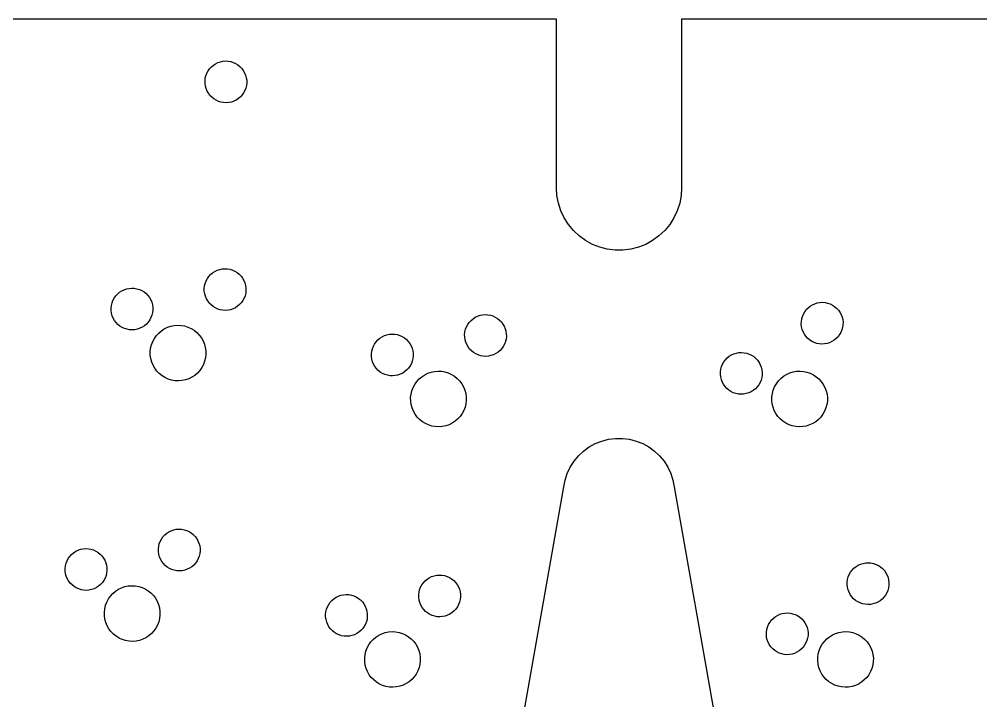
# Model space of a CAD drawing. Header units: metres. Extents: x -109 to 109, y -20 to 77.
# Drawn here: x -43.1 to 26, y 28.1 to 77.1 of the extents above; entities that cross this region are included whole.
import ezdxf

# ---------------------------------------------------------------- set-up
doc = ezdxf.new("R2010")
doc.units = ezdxf.units.M

msp = doc.modelspace()

# ---------------------------------------------------------------- linework, layer by layer
for p, q in [((-4.5, 77.1047), (-93.2897, 77.1047)), ((-4.5, 65), (-4.5, 77.1047)), ((93.2897, 77.1047), (4.5, 77.1047)), ((4.5, 77.1047), (4.5, 65)), ((-28.9958, 73.9094), (-28.8265, 73.9919)), ((-28.8265, 73.9919), (-28.6481, 74.0526)), ((-28.6481, 74.0526), (-28.4636, 74.0905)), ((-28.4636, 74.0905), (-28.2758, 74.105)), ((-28.2758, 74.105), (-28.0876, 74.0958)), ((-28.0876, 74.0958), (-27.9021, 74.0631)), ((-27.9021, 74.0631), (-27.7222, 74.0074)), ((-27.7222, 74.0074), (-27.5506, 73.9295)), ((-29.6209, 73.2248), (-29.5324, 73.3911)), ((-29.5324, 73.3911), (-29.4239, 73.545)), ((-29.4239, 73.545), (-29.2968, 73.6841)), ((-29.2968, 73.6841), (-29.1534, 73.8062)), ((-29.1534, 73.8062), (-28.9958, 73.9094)), ((-27.5506, 73.9295), (-27.3902, 73.8308)), ((-27.3902, 73.8308), (-27.2434, 73.7128)), ((-27.2434, 73.7128), (-27.1125, 73.5773)), ((-27.1125, 73.5773), (-26.9997, 73.4265)), ((-26.9997, 73.4265), (-26.9067, 73.2627)), ((-26.9067, 73.2627), (-26.8349, 73.0885)), ((-29.7531, 72.6784), (-29.7321, 72.8656)), ((-29.7504, 72.49), (-29.7531, 72.6784)), ((-29.7321, 72.8656), (-29.6878, 73.0487)), ((-29.6878, 73.0487), (-29.6209, 73.2248)), ((-26.8349, 73.0885), (-26.7855, 72.9067)), ((-26.7855, 72.9067), (-26.7593, 72.7202)), ((-26.7593, 72.7202), (-26.7567, 72.5318)), ((-29.7242, 72.3035), (-29.7504, 72.49)), ((-29.6748, 72.1217), (-29.7242, 72.3035)), ((-29.603, 71.9476), (-29.6748, 72.1217)), ((-29.51, 71.7838), (-29.603, 71.9476)), ((-26.8888, 71.9855), (-26.9773, 71.8191)), ((-26.8219, 72.1616), (-26.8888, 71.9855)), ((-26.7776, 72.3447), (-26.8219, 72.1616)), ((-26.7567, 72.5318), (-26.7776, 72.3447)), ((-29.3972, 71.6329), (-29.51, 71.7838)), ((-29.2663, 71.4974), (-29.3972, 71.6329)), ((-29.1195, 71.3794), (-29.2663, 71.4974)), ((-28.9591, 71.2807), (-29.1195, 71.3794)), ((-28.7875, 71.2029), (-28.9591, 71.2807)), ((-28.6076, 71.1472), (-28.7875, 71.2029)), ((-27.6833, 71.2183), (-27.8616, 71.1576)), ((-27.5139, 71.3009), (-27.6833, 71.2183)), ((-27.3563, 71.404), (-27.5139, 71.3009)), ((-27.2129, 71.5261), (-27.3563, 71.404)), ((-27.0858, 71.6652), (-27.2129, 71.5261)), ((-26.9773, 71.8191), (-27.0858, 71.6652)), ((-28.4221, 71.1145), (-28.6076, 71.1472)), ((-28.2339, 71.1053), (-28.4221, 71.1145)), ((-28.0461, 71.1197), (-28.2339, 71.1053)), ((-27.8616, 71.1576), (-28.0461, 71.1197)), ((-4.46451, 64.436), (-4.5, 65)), ((4.5, 65), (4.46451, 64.436)), ((-4.35861, 63.8809), (-4.46451, 64.436)), ((4.46451, 64.436), (4.35861, 63.8809)), ((-4.18399, 63.3434), (-4.35861, 63.8809)), ((4.35861, 63.8809), (4.18399, 63.3434)), ((-3.94337, 62.8321), (-4.18399, 63.3434)), ((4.18399, 63.3434), (3.94337, 62.8321)), ((-3.64056, 62.355), (-3.94337, 62.8321)), ((-3.28035, 61.9195), (-3.64056, 62.355)), ((3.64056, 62.355), (3.28035, 61.9195)), ((3.94337, 62.8321), (3.64056, 62.355)), ((-2.86839, 61.5327), (-3.28035, 61.9195)), ((-2.41121, 61.2005), (-2.86839, 61.5327)), ((2.86839, 61.5327), (2.41121, 61.2005)), ((3.28035, 61.9195), (2.86839, 61.5327)), ((-1.916, 60.9283), (-2.41121, 61.2005)), ((-1.39056, 60.7202), (-1.916, 60.9283)), ((1.916, 60.9283), (1.39056, 60.7202)), ((2.41121, 61.2005), (1.916, 60.9283)), ((-0.8432, 60.5797), (-1.39056, 60.7202)), ((-0.28255, 60.5089), (-0.8432, 60.5797)), ((0.28255, 60.5089), (-0.28255, 60.5089)), ((0.8432, 60.5797), (0.28255, 60.5089)), ((1.39056, 60.7202), (0.8432, 60.5797)), ((-29.4755, 58.625), (-29.3485, 58.7641)), ((-29.3485, 58.7641), (-29.205, 58.8862)), ((-29.205, 58.8862), (-29.0474, 58.9894)), ((-29.0474, 58.9894), (-28.8781, 59.0719)), ((-28.8781, 59.0719), (-28.6998, 59.1326)), ((-28.6998, 59.1326), (-28.5152, 59.1705)), ((-28.5152, 59.1705), (-28.3274, 59.185)), ((-28.3274, 59.185), (-28.1393, 59.1758)), ((-28.1393, 59.1758), (-27.9538, 59.1431)), ((-27.9538, 59.1431), (-27.7738, 59.0874)), ((-27.7738, 59.0874), (-27.6023, 59.0095)), ((-27.6023, 59.0095), (-27.4418, 58.9108)), ((-27.4418, 58.9108), (-27.295, 58.7928)), ((-27.295, 58.7928), (-27.1642, 58.6573)), ((-29.7837, 57.9456), (-29.7394, 58.1287)), ((-29.7394, 58.1287), (-29.6725, 58.3048)), ((-29.6725, 58.3048), (-29.5841, 58.4711)), ((-29.5841, 58.4711), (-29.4755, 58.625)), ((-27.1642, 58.6573), (-27.0513, 58.5065)), ((-27.0513, 58.5065), (-26.9583, 58.3427)), ((-26.9583, 58.3427), (-26.8865, 58.1685)), ((-26.8865, 58.1685), (-26.8371, 57.9867)), ((-36.1701, 57.2263), (-36.043, 57.3654)), ((-36.043, 57.3654), (-35.8996, 57.4875)), ((-35.8996, 57.4875), (-35.742, 57.5906)), ((-35.742, 57.5906), (-35.5727, 57.6732)), ((-35.5727, 57.6732), (-35.3943, 57.7339)), ((-35.3943, 57.7339), (-35.2098, 57.7718)), ((-35.2098, 57.7718), (-35.022, 57.7862)), ((-35.022, 57.7862), (-34.8338, 57.777)), ((-34.8338, 57.777), (-34.6483, 57.7443)), ((-34.6483, 57.7443), (-34.4684, 57.6886)), ((-34.4684, 57.6886), (-34.2968, 57.6108)), ((-34.2968, 57.6108), (-34.1364, 57.5121)), ((-34.1364, 57.5121), (-33.9896, 57.3941)), ((-33.9896, 57.3941), (-33.8587, 57.2585)), ((-29.8047, 57.7584), (-29.7837, 57.9456)), ((-29.8021, 57.57), (-29.8047, 57.7584)), ((-29.7758, 57.3835), (-29.8021, 57.57)), ((-29.7265, 57.2017), (-29.7758, 57.3835)), ((-26.8293, 57.4246), (-26.8736, 57.2416)), ((-26.8371, 57.9867), (-26.8109, 57.8002)), ((-26.8083, 57.6118), (-26.8293, 57.4246)), ((-26.8109, 57.8002), (-26.8083, 57.6118)), ((-36.4783, 56.5468), (-36.434, 56.7299)), ((-36.434, 56.7299), (-36.3671, 56.906)), ((-36.3671, 56.906), (-36.2786, 57.0724)), ((-36.2786, 57.0724), (-36.1701, 57.2263)), ((-33.8587, 57.2585), (-33.7459, 57.1077)), ((-33.7459, 57.1077), (-33.6529, 56.9439)), ((-33.6529, 56.9439), (-33.5811, 56.7698)), ((-33.5811, 56.7698), (-33.5317, 56.588)), ((-29.6547, 57.0276), (-29.7265, 57.2017)), ((-29.5616, 56.8638), (-29.6547, 57.0276)), ((-29.4488, 56.7129), (-29.5616, 56.8638)), ((-29.3179, 56.5774), (-29.4488, 56.7129)), ((-27.1375, 56.7452), (-27.2645, 56.6061)), ((-27.0289, 56.8991), (-27.1375, 56.7452)), ((-26.9404, 57.0655), (-27.0289, 56.8991)), ((-26.8736, 57.2416), (-26.9404, 57.0655)), ((13.8937, 56.5924), (14.0653, 56.6702)), ((14.0653, 56.6702), (14.2452, 56.7259)), ((14.2452, 56.7259), (14.4307, 56.7586)), ((14.4307, 56.7586), (14.6189, 56.7678)), ((14.6189, 56.7678), (14.8067, 56.7533)), ((14.8067, 56.7533), (14.9912, 56.7155)), ((14.9912, 56.7155), (15.1695, 56.6548)), ((-36.4993, 56.3596), (-36.4783, 56.5468)), ((-36.4966, 56.1713), (-36.4993, 56.3596)), ((-36.4704, 55.9848), (-36.4966, 56.1713)), ((-36.421, 55.803), (-36.4704, 55.9848)), ((-33.5238, 56.0259), (-33.5681, 55.8428)), ((-33.5317, 56.588), (-33.5055, 56.4014)), ((-33.5029, 56.2131), (-33.5238, 56.0259)), ((-33.5055, 56.4014), (-33.5029, 56.2131)), ((-29.1711, 56.4594), (-29.3179, 56.5774)), ((-29.0107, 56.3607), (-29.1711, 56.4594)), ((-28.8391, 56.2829), (-29.0107, 56.3607)), ((-28.6592, 56.2272), (-28.8391, 56.2829)), ((-28.4737, 56.1945), (-28.6592, 56.2272)), ((-28.2855, 56.1853), (-28.4737, 56.1945)), ((-28.0977, 56.1997), (-28.2855, 56.1853)), ((-27.9132, 56.2376), (-28.0977, 56.1997)), ((-27.7349, 56.2983), (-27.9132, 56.2376)), ((-27.5656, 56.3809), (-27.7349, 56.2983)), ((-27.4079, 56.484), (-27.5656, 56.3809)), ((-27.2645, 56.6061), (-27.4079, 56.484)), ((13.2497, 55.9255), (13.3428, 56.0893)), ((13.3428, 56.0893), (13.4556, 56.2401)), ((13.4556, 56.2401), (13.5865, 56.3756)), ((13.5865, 56.3756), (13.7333, 56.4937)), ((13.7333, 56.4937), (13.8937, 56.5924)), ((15.1695, 56.6548), (15.3389, 56.5722)), ((15.3389, 56.5722), (15.4965, 56.469)), ((15.4965, 56.469), (15.6399, 56.347)), ((15.6399, 56.347), (15.7669, 56.2078)), ((15.7669, 56.2078), (15.8755, 56.0539)), ((15.8755, 56.0539), (15.964, 55.8876)), ((-36.3492, 55.6288), (-36.421, 55.803)), ((-36.2562, 55.465), (-36.3492, 55.6288)), ((-36.1434, 55.3142), (-36.2562, 55.465)), ((-36.0125, 55.1787), (-36.1434, 55.3142)), ((-33.832, 55.3465), (-33.9591, 55.2074)), ((-33.7235, 55.5004), (-33.832, 55.3465)), ((-33.635, 55.6667), (-33.7235, 55.5004)), ((-33.5681, 55.8428), (-33.635, 55.6667)), ((-10.8727, 55.1718), (-10.7641, 55.3257)), ((-10.7641, 55.3257), (-10.6371, 55.4648)), ((-10.6371, 55.4648), (-10.4937, 55.5869)), ((-10.4937, 55.5869), (-10.336, 55.69)), ((-10.336, 55.69), (-10.1667, 55.7726)), ((-10.1667, 55.7726), (-9.98842, 55.8333)), ((-9.98842, 55.8333), (-9.80389, 55.8712)), ((-9.80389, 55.8712), (-9.61607, 55.8857)), ((-9.61607, 55.8857), (-9.42793, 55.8764)), ((-9.42793, 55.8764), (-9.24243, 55.8438)), ((-9.24243, 55.8438), (-9.06247, 55.788)), ((-9.06247, 55.788), (-8.89091, 55.7102)), ((-8.89091, 55.7102), (-8.73048, 55.6115)), ((-8.73048, 55.6115), (-8.58368, 55.4935)), ((-8.58368, 55.4935), (-8.45284, 55.358)), ((-8.45284, 55.358), (-8.34, 55.2072)), ((13.0997, 55.1947), (13.1024, 55.383)), ((13.1024, 55.383), (13.1286, 55.5695)), ((13.1286, 55.5695), (13.178, 55.7513)), ((13.178, 55.7513), (13.2497, 55.9255)), ((15.964, 55.8876), (16.0309, 55.7115)), ((16.0309, 55.7115), (16.0751, 55.5284)), ((16.0751, 55.5284), (16.0961, 55.3412)), ((16.0961, 55.3412), (16.0935, 55.1529)), ((-35.8657, 55.0607), (-36.0125, 55.1787)), ((-35.7053, 54.9619), (-35.8657, 55.0607)), ((-35.5337, 54.8841), (-35.7053, 54.9619)), ((-35.3538, 54.8284), (-35.5337, 54.8841)), ((-35.1683, 54.7957), (-35.3538, 54.8284)), ((-34.9801, 54.7865), (-35.1683, 54.7957)), ((-34.7923, 54.801), (-34.9801, 54.7865)), ((-34.6078, 54.8389), (-34.7923, 54.801)), ((-34.4295, 54.8996), (-34.6078, 54.8389)), ((-34.2601, 54.9821), (-34.4295, 54.8996)), ((-34.1025, 55.0853), (-34.2601, 54.9821)), ((-33.9591, 55.2074), (-34.1025, 55.0853)), ((-33.0793, 54.562), (-32.8881, 54.7248)), ((-32.8881, 54.7248), (-32.6779, 54.8624)), ((-32.6779, 54.8624), (-32.4521, 54.9724)), ((-32.4521, 54.9724), (-32.2144, 55.0534)), ((-32.2144, 55.0534), (-31.9684, 55.1039)), ((-31.9684, 55.1039), (-31.7179, 55.1232)), ((-31.7179, 55.1232), (-31.4671, 55.1109)), ((-31.4671, 55.1109), (-31.2197, 55.0673)), ((-31.2197, 55.0673), (-30.9798, 54.993)), ((-30.9798, 54.993), (-30.7511, 54.8893)), ((-30.7511, 54.8893), (-30.5372, 54.7577)), ((-30.5372, 54.7577), (-30.3414, 54.6003)), ((-30.3414, 54.6003), (-30.1669, 54.4196)), ((-11.0933, 54.4591), (-11.0723, 54.6463)), ((-11.0723, 54.6463), (-11.028, 54.8294)), ((-11.028, 54.8294), (-10.9612, 55.0055)), ((-10.9612, 55.0055), (-10.8727, 55.1718)), ((-8.34, 55.2072), (-8.24693, 55.0434)), ((-8.24693, 55.0434), (-8.17516, 54.8692)), ((-8.17516, 54.8692), (-8.12576, 54.6874)), ((-8.12576, 54.6874), (-8.09955, 54.5009)), ((13.1207, 55.0075), (13.0997, 55.1947)), ((13.165, 54.8244), (13.1207, 55.0075)), ((13.2319, 54.6483), (13.165, 54.8244)), ((13.3203, 54.4819), (13.2319, 54.6483)), ((15.9461, 54.6104), (15.8531, 54.4466)), ((16.0179, 54.7845), (15.9461, 54.6104)), ((16.0673, 54.9663), (16.0179, 54.7845)), ((16.0935, 55.1529), (16.0673, 54.9663)), ((-33.6006, 53.7148), (-33.5114, 53.9496)), ((-33.5114, 53.9496), (-33.3935, 54.1713)), ((-33.3935, 54.1713), (-33.2487, 54.3766)), ((-33.2487, 54.3766), (-33.0793, 54.562)), ((-30.1669, 54.4196), (-30.0165, 54.2185)), ((-30.0165, 54.2185), (-29.8924, 54.0001)), ((-29.8924, 54.0001), (-29.7967, 53.7679)), ((-17.5673, 53.773), (-17.4587, 53.927)), ((-17.4587, 53.927), (-17.3317, 54.0661)), ((-17.3317, 54.0661), (-17.1882, 54.1882)), ((-17.1882, 54.1882), (-17.0306, 54.2913)), ((-17.0306, 54.2913), (-16.8613, 54.3739)), ((-16.8613, 54.3739), (-16.683, 54.4346)), ((-16.683, 54.4346), (-16.4985, 54.4725)), ((-16.4985, 54.4725), (-16.3107, 54.4869)), ((-16.3107, 54.4869), (-16.1225, 54.4777)), ((-16.1225, 54.4777), (-15.937, 54.445)), ((-15.937, 54.445), (-15.757, 54.3893)), ((-15.757, 54.3893), (-15.5855, 54.3115)), ((-15.5855, 54.3115), (-15.4251, 54.2128)), ((-15.4251, 54.2128), (-15.2783, 54.0947)), ((-15.2783, 54.0947), (-15.1474, 53.9592)), ((-15.1474, 53.9592), (-15.0346, 53.8084)), ((-11.0907, 54.2707), (-11.0933, 54.4591)), ((-11.0645, 54.0842), (-11.0907, 54.2707)), ((-11.0151, 53.9024), (-11.0645, 54.0842)), ((-10.9433, 53.7283), (-11.0151, 53.9024)), ((-8.16222, 53.9422), (-8.2291, 53.7661)), ((-8.11792, 54.1253), (-8.16222, 53.9422)), ((-8.09692, 54.3125), (-8.11792, 54.1253)), ((-8.09955, 54.5009), (-8.09692, 54.3125)), ((13.4289, 54.328), (13.3203, 54.4819)), ((13.556, 54.1889), (13.4289, 54.328)), ((13.6994, 54.0668), (13.556, 54.1889)), ((13.857, 53.9637), (13.6994, 54.0668)), ((14.0263, 53.8811), (13.857, 53.9637)), ((15.3022, 53.9435), (15.1306, 53.8657)), ((15.4626, 54.0422), (15.3022, 53.9435)), ((15.6094, 54.1603), (15.4626, 54.0422)), ((15.7402, 54.2958), (15.6094, 54.1603)), ((15.8531, 54.4466), (15.7402, 54.2958)), ((-33.6876, 53.2211), (-33.6596, 53.4707)), ((-33.6841, 52.9699), (-33.6876, 53.2211)), ((-33.6596, 53.4707), (-33.6006, 53.7148)), ((-29.7967, 53.7679), (-29.7309, 53.5255)), ((-29.7309, 53.5255), (-29.6959, 53.2768)), ((-29.6959, 53.2768), (-29.6924, 53.0257)), ((-17.7879, 53.0603), (-17.7669, 53.2475)), ((-17.7669, 53.2475), (-17.7226, 53.4306)), ((-17.7226, 53.4306), (-17.6557, 53.6067)), ((-17.6557, 53.6067), (-17.5673, 53.773)), ((-15.0346, 53.8084), (-14.9415, 53.6446)), ((-14.9415, 53.6446), (-14.8697, 53.4705)), ((-14.8697, 53.4705), (-14.8203, 53.2887)), ((-14.8203, 53.2887), (-14.7941, 53.1021)), ((-10.8503, 53.5645), (-10.9433, 53.7283)), ((-10.7374, 53.4136), (-10.8503, 53.5645)), ((-10.6066, 53.2781), (-10.7374, 53.4136)), ((-10.4598, 53.1601), (-10.6066, 53.2781)), ((-8.55313, 53.3068), (-8.69661, 53.1847)), ((-8.42613, 53.4459), (-8.55313, 53.3068)), ((-8.31754, 53.5998), (-8.42613, 53.4459)), ((-8.2291, 53.7661), (-8.31754, 53.5998)), ((14.2047, 53.8204), (14.0263, 53.8811)), ((14.3892, 53.7825), (14.2047, 53.8204)), ((14.577, 53.7681), (14.3892, 53.7825)), ((14.7651, 53.7773), (14.577, 53.7681)), ((14.9507, 53.81), (14.7651, 53.7773)), ((15.1306, 53.8657), (14.9507, 53.81)), ((-33.6492, 52.7212), (-33.6841, 52.9699)), ((-33.5833, 52.4789), (-33.6492, 52.7212)), ((-29.7795, 52.532), (-29.8687, 52.2972)), ((-29.7204, 52.7761), (-29.7795, 52.532)), ((-29.6924, 53.0257), (-29.7204, 52.7761)), ((-17.7853, 52.872), (-17.7879, 53.0603)), ((-17.7591, 52.6854), (-17.7853, 52.872)), ((-17.7097, 52.5037), (-17.7591, 52.6854)), ((-14.8568, 52.5435), (-14.9237, 52.3674)), ((-14.8125, 52.7266), (-14.8568, 52.5435)), ((-14.7915, 52.9138), (-14.8125, 52.7266)), ((-14.7941, 53.1021), (-14.7915, 52.9138)), ((-10.2993, 53.0614), (-10.4598, 53.1601)), ((-10.1278, 52.9836), (-10.2993, 53.0614)), ((-9.94785, 52.9279), (-10.1278, 52.9836)), ((-9.76234, 52.8952), (-9.94785, 52.9279)), ((-9.57419, 52.886), (-9.76234, 52.8952)), ((-9.38637, 52.9004), (-9.57419, 52.886)), ((-9.20184, 52.9383), (-9.38637, 52.9004)), ((-9.02353, 52.999), (-9.20184, 52.9383)), ((-8.85422, 53.0816), (-9.02353, 52.999)), ((-8.69661, 53.1847), (-8.85422, 53.0816)), ((7.53035, 52.4852), (7.64319, 52.636)), ((7.64319, 52.636), (7.77403, 52.7715)), ((7.77403, 52.7715), (7.92085, 52.8896)), ((7.92085, 52.8896), (8.08128, 52.9883)), ((8.08128, 52.9883), (8.25284, 53.0661)), ((8.25284, 53.0661), (8.43279, 53.1218)), ((8.43279, 53.1218), (8.61829, 53.1545)), ((8.61829, 53.1545), (8.80644, 53.1637)), ((8.80644, 53.1637), (8.99425, 53.1493)), ((8.99425, 53.1493), (9.17877, 53.1114)), ((9.17877, 53.1114), (9.35709, 53.0507)), ((9.35709, 53.0507), (9.52641, 52.9681)), ((9.52641, 52.9681), (9.68402, 52.865)), ((9.68402, 52.865), (9.82748, 52.7429)), ((9.82748, 52.7429), (9.9545, 52.6038)), ((9.9545, 52.6038), (10.0631, 52.4498)), ((-33.4876, 52.2466), (-33.5833, 52.4789)), ((-33.3635, 52.0283), (-33.4876, 52.2466)), ((-33.2131, 51.8271), (-33.3635, 52.0283)), ((-33.0386, 51.6465), (-33.2131, 51.8271)), ((-30.1313, 51.8702), (-30.3007, 51.6847)), ((-29.9866, 52.0754), (-30.1313, 51.8702)), ((-29.8687, 52.2972), (-29.9866, 52.0754)), ((-17.6379, 52.3295), (-17.7097, 52.5037)), ((-17.5449, 52.1657), (-17.6379, 52.3295)), ((-17.432, 52.0149), (-17.5449, 52.1657)), ((-17.3012, 51.8794), (-17.432, 52.0149)), ((-17.1544, 51.7613), (-17.3012, 51.8794)), ((-15.2477, 51.9081), (-15.3912, 51.786)), ((-15.1207, 52.0472), (-15.2477, 51.9081)), ((-15.0121, 52.2011), (-15.1207, 52.0472)), ((-14.9237, 52.3674), (-15.0121, 52.2011)), ((7.28992, 51.7789), (7.31613, 51.9655)), ((7.31613, 51.9655), (7.36552, 52.1473)), ((7.36552, 52.1473), (7.4373, 52.3214)), ((7.4373, 52.3214), (7.53035, 52.4852)), ((10.0631, 52.4498), (10.1515, 52.2835)), ((10.1515, 52.2835), (10.2184, 52.1074)), ((10.2184, 52.1074), (10.2627, 51.9243)), ((10.2627, 51.9243), (10.2837, 51.7371)), ((-32.8429, 51.4891), (-33.0386, 51.6465)), ((-32.629, 51.3575), (-32.8429, 51.4891)), ((-32.4002, 51.2537), (-32.629, 51.3575)), ((-32.1603, 51.1795), (-32.4002, 51.2537)), ((-31.9129, 51.1358), (-32.1603, 51.1795)), ((-31.6621, 51.1236), (-31.9129, 51.1358)), ((-31.4117, 51.1429), (-31.6621, 51.1236)), ((-31.1656, 51.1933), (-31.4117, 51.1429)), ((-30.9279, 51.2743), (-31.1656, 51.1933)), ((-30.7021, 51.3844), (-30.9279, 51.2743)), ((-30.492, 51.5219), (-30.7021, 51.3844)), ((-30.3007, 51.6847), (-30.492, 51.5219)), ((-16.9939, 51.6626), (-17.1544, 51.7613)), ((-16.8224, 51.5848), (-16.9939, 51.6626)), ((-16.6424, 51.5291), (-16.8224, 51.5848)), ((-16.4569, 51.4964), (-16.6424, 51.5291)), ((-16.2688, 51.4872), (-16.4569, 51.4964)), ((-16.0809, 51.5016), (-16.2688, 51.4872)), ((-15.8964, 51.5395), (-16.0809, 51.5016)), ((-15.7181, 51.6002), (-15.8964, 51.5395)), ((-15.5488, 51.6828), (-15.7181, 51.6002)), ((-15.3912, 51.786), (-15.5488, 51.6828)), ((-14.5373, 51.0773), (-14.368, 51.2627)), ((-14.368, 51.2627), (-14.1767, 51.4255)), ((-14.1767, 51.4255), (-13.9666, 51.563)), ((-13.9666, 51.563), (-13.7408, 51.6731)), ((-13.7408, 51.6731), (-13.503, 51.7541)), ((-13.503, 51.7541), (-13.257, 51.8046)), ((-13.257, 51.8046), (-13.0066, 51.8239)), ((-13.0066, 51.8239), (-12.7557, 51.8116)), ((-12.7557, 51.8116), (-12.5084, 51.768)), ((-12.5084, 51.768), (-12.2685, 51.6937)), ((-12.2685, 51.6937), (-12.0397, 51.5899)), ((-12.0397, 51.5899), (-11.8258, 51.4583)), ((-11.8258, 51.4583), (-11.6301, 51.301)), ((-11.6301, 51.301), (-11.4556, 51.1203)), ((7.28728, 51.5906), (7.28992, 51.7789)), ((7.30827, 51.4034), (7.28728, 51.5906)), ((7.35257, 51.2203), (7.30827, 51.4034)), ((7.41946, 51.0442), (7.35257, 51.2203)), ((10.2055, 51.1805), (10.1337, 51.0063)), ((10.2549, 51.3622), (10.2055, 51.1805)), ((10.2811, 51.5488), (10.2549, 51.3622)), ((10.2837, 51.7371), (10.2811, 51.5488)), ((11.4556, 51.1203), (11.6301, 51.301)), ((11.6301, 51.301), (11.8258, 51.4583)), ((11.8258, 51.4583), (12.0397, 51.5899)), ((12.0397, 51.5899), (12.2685, 51.6937)), ((12.2685, 51.6937), (12.5084, 51.768)), ((12.5084, 51.768), (12.7557, 51.8116)), ((12.7557, 51.8116), (13.0066, 51.8239)), ((13.0066, 51.8239), (13.257, 51.8046)), ((13.257, 51.8046), (13.503, 51.7541)), ((13.503, 51.7541), (13.7408, 51.6731)), ((13.7408, 51.6731), (13.9666, 51.563)), ((13.9666, 51.563), (14.1767, 51.4255)), ((14.1767, 51.4255), (14.368, 51.2627)), ((14.368, 51.2627), (14.5373, 51.0773)), ((-14.8892, 50.4155), (-14.8, 50.6503)), ((-14.8, 50.6503), (-14.6821, 50.872)), ((-14.6821, 50.872), (-14.5373, 51.0773)), ((-11.4556, 51.1203), (-11.3051, 50.9192)), ((-11.3051, 50.9192), (-11.1811, 50.7008)), ((-11.1811, 50.7008), (-11.0854, 50.4686)), ((-11.0854, 50.4686), (-11.0195, 50.2262)), ((7.5079, 50.8779), (7.41946, 51.0442)), ((7.61649, 50.724), (7.5079, 50.8779)), ((7.74352, 50.5849), (7.61649, 50.724)), ((7.88696, 50.4628), (7.74352, 50.5849)), ((8.04459, 50.3596), (7.88696, 50.4628)), ((9.79694, 50.5562), (9.65013, 50.4381)), ((9.92781, 50.6917), (9.79694, 50.5562)), ((10.0406, 50.8425), (9.92781, 50.6917)), ((10.1337, 51.0063), (10.0406, 50.8425)), ((11.0195, 50.2262), (11.0854, 50.4686)), ((11.0854, 50.4686), (11.1811, 50.7008)), ((11.1811, 50.7008), (11.3051, 50.9192)), ((11.3051, 50.9192), (11.4556, 51.1203)), ((14.5373, 51.0773), (14.6821, 50.872)), ((14.6821, 50.872), (14.8, 50.6503)), ((14.8, 50.6503), (14.8892, 50.4155)), ((-14.9763, 49.9218), (-14.9483, 50.1714)), ((-14.9728, 49.6706), (-14.9763, 49.9218)), ((-14.9483, 50.1714), (-14.8892, 50.4155)), ((-11.0195, 50.2262), (-10.9846, 49.9775)), ((-10.9846, 49.9775), (-10.9811, 49.7263)), ((8.21388, 50.277), (8.04459, 50.3596)), ((8.39221, 50.2163), (8.21388, 50.277)), ((8.57674, 50.1785), (8.39221, 50.2163)), ((8.76454, 50.164), (8.57674, 50.1785)), ((8.9527, 50.1732), (8.76454, 50.164)), ((9.1382, 50.2059), (8.9527, 50.1732)), ((9.31816, 50.2616), (9.1382, 50.2059)), ((9.4897, 50.3394), (9.31816, 50.2616)), ((9.65013, 50.4381), (9.4897, 50.3394)), ((10.9811, 49.7263), (10.9846, 49.9775)), ((10.9846, 49.9775), (11.0195, 50.2262)), ((14.8892, 50.4155), (14.9483, 50.1714)), ((14.9483, 50.1714), (14.9763, 49.9218)), ((14.9763, 49.9218), (14.9728, 49.6706)), ((-14.9378, 49.4219), (-14.9728, 49.6706)), ((-14.872, 49.1795), (-14.9378, 49.4219)), ((-14.7762, 48.9473), (-14.872, 49.1795)), ((-11.0681, 49.2327), (-11.1573, 48.9978)), ((-11.009, 49.4768), (-11.0681, 49.2327)), ((-10.9811, 49.7263), (-11.009, 49.4768)), ((11.009, 49.4768), (10.9811, 49.7263)), ((11.0681, 49.2327), (11.009, 49.4768)), ((11.1573, 48.9978), (11.0681, 49.2327)), ((14.872, 49.1795), (14.7762, 48.9473)), ((14.9378, 49.4219), (14.872, 49.1795)), ((14.9728, 49.6706), (14.9378, 49.4219)), ((-14.6522, 48.7289), (-14.7762, 48.9473)), ((-14.5017, 48.5278), (-14.6522, 48.7289)), ((-14.3273, 48.3472), (-14.5017, 48.5278)), ((-11.5894, 48.3854), (-11.7806, 48.2226)), ((-11.42, 48.5709), (-11.5894, 48.3854)), ((-11.2752, 48.7761), (-11.42, 48.5709)), ((-11.1573, 48.9978), (-11.2752, 48.7761)), ((11.2752, 48.7761), (11.1573, 48.9978)), ((11.42, 48.5709), (11.2752, 48.7761)), ((11.5894, 48.3854), (11.42, 48.5709)), ((11.7806, 48.2226), (11.5894, 48.3854)), ((14.5017, 48.5278), (14.3273, 48.3472)), ((14.6522, 48.7289), (14.5017, 48.5278)), ((14.7762, 48.9473), (14.6522, 48.7289)), ((-14.1315, 48.1898), (-14.3273, 48.3472)), ((-13.9176, 48.0582), (-14.1315, 48.1898)), ((-13.6889, 47.9544), (-13.9176, 48.0582)), ((-13.4489, 47.8801), (-13.6889, 47.9544)), ((-13.2016, 47.8365), (-13.4489, 47.8801)), ((-12.9507, 47.8243), (-13.2016, 47.8365)), ((-12.7003, 47.8435), (-12.9507, 47.8243)), ((-12.4543, 47.894), (-12.7003, 47.8435)), ((-12.2165, 47.975), (-12.4543, 47.894)), ((-11.9908, 48.0851), (-12.2165, 47.975)), ((-11.7806, 48.2226), (-11.9908, 48.0851)), ((11.9908, 48.0851), (11.7806, 48.2226)), ((12.2165, 47.975), (11.9908, 48.0851)), ((12.4543, 47.894), (12.2165, 47.975)), ((12.7003, 47.8435), (12.4543, 47.894)), ((12.9507, 47.8243), (12.7003, 47.8435)), ((13.2016, 47.8365), (12.9507, 47.8243)), ((13.4489, 47.8801), (13.2016, 47.8365)), ((13.6889, 47.9544), (13.4489, 47.8801)), ((13.9176, 48.0582), (13.6889, 47.9544)), ((14.1315, 48.1898), (13.9176, 48.0582)), ((14.3273, 48.3472), (14.1315, 48.1898)), ((-0.74951, 46.9291), (-0.25116, 46.9921)), ((-0.25116, 46.9921), (0.25116, 46.9921)), ((0.25116, 46.9921), (0.74951, 46.9291)), ((-2.54968, 46.082), (-2.1433, 46.3773)), ((-2.1433, 46.3773), (-1.70311, 46.6193)), ((-1.70311, 46.6193), (-1.23605, 46.8042)), ((-1.23605, 46.8042), (-0.74951, 46.9291)), ((0.74951, 46.9291), (1.23605, 46.8042)), ((1.23605, 46.8042), (1.70311, 46.6193)), ((1.70311, 46.6193), (2.1433, 46.3773)), ((2.1433, 46.3773), (2.54968, 46.082)), ((-3.23605, 45.3511), (-2.91586, 45.7382)), ((-2.91586, 45.7382), (-2.54968, 46.082)), ((2.54968, 46.082), (2.91586, 45.7382)), ((2.91586, 45.7382), (3.23605, 45.3511)), ((-3.7191, 44.4725), (-3.50522, 44.927)), ((-3.50522, 44.927), (-3.23605, 45.3511)), ((3.23605, 45.3511), (3.50522, 44.927)), ((3.50522, 44.927), (3.7191, 44.4725)), ((-3.87433, 43.9948), (-3.7191, 44.4725)), ((3.7191, 44.4725), (3.87433, 43.9948)), ((-3.96844, 43.5013), (-3.87433, 43.9948)), ((3.87433, 43.9948), (3.96844, 43.5013)), ((-12.9763, -7.62399), (-3.96844, 43.5013)), ((3.96844, 43.5013), (12.9763, -7.62399)), ((-32.6478, 40.0528), (-32.5043, 40.1749)), ((-32.5043, 40.1749), (-32.3467, 40.278)), ((-32.3467, 40.278), (-32.1774, 40.3606)), ((-32.1774, 40.3606), (-31.9991, 40.4213)), ((-31.9991, 40.4213), (-31.8146, 40.4592)), ((-31.8146, 40.4592), (-31.6267, 40.4736)), ((-31.6267, 40.4736), (-31.4386, 40.4644)), ((-31.4386, 40.4644), (-31.2531, 40.4317)), ((-31.2531, 40.4317), (-31.0731, 40.376)), ((-31.0731, 40.376), (-30.9016, 40.2982)), ((-30.9016, 40.2982), (-30.7411, 40.1995)), ((-30.7411, 40.1995), (-30.5943, 40.0815)), ((-30.5943, 40.0815), (-30.4635, 39.946)), ((-33.083, 39.2342), (-33.0387, 39.4173)), ((-33.0387, 39.4173), (-32.9718, 39.5934)), ((-32.9718, 39.5934), (-32.8834, 39.7598)), ((-32.8834, 39.7598), (-32.7748, 39.9137)), ((-32.7748, 39.9137), (-32.6478, 40.0528)), ((-30.4635, 39.946), (-30.3507, 39.7951)), ((-30.3507, 39.7951), (-30.2576, 39.6313)), ((-30.2576, 39.6313), (-30.1858, 39.4572)), ((-30.1858, 39.4572), (-30.1364, 39.2754)), ((-39.3424, 38.654), (-39.1989, 38.7761)), ((-39.1989, 38.7761), (-39.0413, 38.8793)), ((-39.0413, 38.8793), (-38.872, 38.9619)), ((-38.872, 38.9619), (-38.6936, 39.0226)), ((-38.6936, 39.0226), (-38.5091, 39.0604)), ((-38.5091, 39.0604), (-38.3213, 39.0749)), ((-38.3213, 39.0749), (-38.1332, 39.0657)), ((-38.1332, 39.0657), (-37.9477, 39.033)), ((-37.9477, 39.033), (-37.7677, 38.9773)), ((-37.7677, 38.9773), (-37.5962, 38.8995)), ((-37.5962, 38.8995), (-37.4357, 38.8008)), ((-37.4357, 38.8008), (-37.2889, 38.6827)), ((-33.104, 39.0471), (-33.083, 39.2342)), ((-33.1014, 38.8587), (-33.104, 39.0471)), ((-33.0752, 38.6721), (-33.1014, 38.8587)), ((-30.1286, 38.7133), (-30.1729, 38.5302)), ((-30.1364, 39.2754), (-30.1102, 39.0889)), ((-30.1076, 38.9005), (-30.1286, 38.7133)), ((-30.1102, 39.0889), (-30.1076, 38.9005)), ((-39.7776, 37.8355), (-39.7333, 38.0186)), ((-39.7333, 38.0186), (-39.6664, 38.1947)), ((-39.6664, 38.1947), (-39.578, 38.361)), ((-39.578, 38.361), (-39.4694, 38.5149)), ((-39.4694, 38.5149), (-39.3424, 38.654)), ((-37.2889, 38.6827), (-37.1581, 38.5472)), ((-37.1581, 38.5472), (-37.0452, 38.3964)), ((-37.0452, 38.3964), (-36.9522, 38.2326)), ((-36.9522, 38.2326), (-36.8804, 38.0584)), ((-36.8804, 38.0584), (-36.831, 37.8766)), ((-33.0258, 38.4904), (-33.0752, 38.6721)), ((-32.954, 38.3162), (-33.0258, 38.4904)), ((-32.8609, 38.1524), (-32.954, 38.3162)), ((-32.7481, 38.0016), (-32.8609, 38.1524)), ((-30.4368, 38.0339), (-30.5638, 37.8948)), ((-30.3282, 38.1878), (-30.4368, 38.0339)), ((-30.2398, 38.3541), (-30.3282, 38.1878)), ((-30.1729, 38.5302), (-30.2398, 38.3541)), ((17.3646, 37.9588), (17.5445, 38.0145)), ((17.5445, 38.0145), (17.73, 38.0472)), ((17.73, 38.0472), (17.9182, 38.0564)), ((17.9182, 38.0564), (18.106, 38.042)), ((18.106, 38.042), (18.2905, 38.0041)), ((-39.7986, 37.6483), (-39.7776, 37.8355)), ((-39.7959, 37.4599), (-39.7986, 37.6483)), ((-39.7697, 37.2734), (-39.7959, 37.4599)), ((-36.8232, 37.3146), (-36.8675, 37.1315)), ((-36.831, 37.8766), (-36.8048, 37.6901)), ((-36.8022, 37.5018), (-36.8232, 37.3146)), ((-36.8048, 37.6901), (-36.8022, 37.5018)), ((-32.6172, 37.8661), (-32.7481, 38.0016)), ((-32.4704, 37.748), (-32.6172, 37.8661)), ((-32.31, 37.6494), (-32.4704, 37.748)), ((-32.1384, 37.5715), (-32.31, 37.6494)), ((-31.9585, 37.5158), (-32.1384, 37.5715)), ((-31.773, 37.4831), (-31.9585, 37.5158)), ((-31.5849, 37.4739), (-31.773, 37.4831)), ((-31.397, 37.4884), (-31.5849, 37.4739)), ((-31.2125, 37.5262), (-31.397, 37.4884)), ((-31.0342, 37.587), (-31.2125, 37.5262)), ((-30.8649, 37.6695), (-31.0342, 37.587)), ((-30.7073, 37.7727), (-30.8649, 37.6695)), ((-30.5638, 37.8948), (-30.7073, 37.7727)), ((16.5491, 37.2141), (16.6421, 37.3779)), ((16.6421, 37.3779), (16.755, 37.5288)), ((16.755, 37.5288), (16.8858, 37.6643)), ((16.8858, 37.6643), (17.0326, 37.7823)), ((17.0326, 37.7823), (17.193, 37.881)), ((17.193, 37.881), (17.3646, 37.9588)), ((18.2905, 38.0041), (18.4689, 37.9434)), ((18.4689, 37.9434), (18.6382, 37.8608)), ((18.6382, 37.8608), (18.7958, 37.7577)), ((18.7958, 37.7577), (18.9393, 37.6356)), ((18.9393, 37.6356), (19.0663, 37.4965)), ((19.0663, 37.4965), (19.1749, 37.3426)), ((19.1749, 37.3426), (19.2633, 37.1763)), ((-39.7204, 37.0916), (-39.7697, 37.2734)), ((-39.6486, 36.9175), (-39.7204, 37.0916)), ((-39.5555, 36.7537), (-39.6486, 36.9175)), ((-39.4427, 36.6028), (-39.5555, 36.7537)), ((-37.1314, 36.6351), (-37.2584, 36.496)), ((-37.0228, 36.789), (-37.1314, 36.6351)), ((-36.9343, 36.9554), (-37.0228, 36.789)), ((-36.8675, 37.1315), (-36.9343, 36.9554)), ((-14.0635, 36.6144), (-13.9364, 36.7535)), ((-13.9364, 36.7535), (-13.793, 36.8755)), ((-13.793, 36.8755), (-13.6354, 36.9787)), ((-13.6354, 36.9787), (-13.466, 37.0613)), ((-13.466, 37.0613), (-13.2877, 37.122)), ((-13.2877, 37.122), (-13.1032, 37.1599)), ((-13.1032, 37.1599), (-12.9154, 37.1743)), ((-12.9154, 37.1743), (-12.7272, 37.1651)), ((-12.7272, 37.1651), (-12.5417, 37.1324)), ((-12.5417, 37.1324), (-12.3618, 37.0767)), ((-12.3618, 37.0767), (-12.1902, 36.9989)), ((-12.1902, 36.9989), (-12.0298, 36.9002)), ((-12.0298, 36.9002), (-11.883, 36.7821)), ((-11.883, 36.7821), (-11.7521, 36.6466)), ((-11.7521, 36.6466), (-11.6393, 36.4958)), ((16.399, 36.4833), (16.4017, 36.6717)), ((16.4017, 36.6717), (16.4279, 36.8582)), ((16.4279, 36.8582), (16.4773, 37.04)), ((16.4773, 37.04), (16.5491, 37.2141)), ((19.2633, 37.1763), (19.3302, 37.0002)), ((19.3302, 37.0002), (19.3745, 36.8171)), ((19.3745, 36.8171), (19.3955, 36.6299)), ((19.3955, 36.6299), (19.3928, 36.4415)), ((-39.3118, 36.4673), (-39.4427, 36.6028)), ((-39.165, 36.3493), (-39.3118, 36.4673)), ((-39.0046, 36.2506), (-39.165, 36.3493)), ((-38.833, 36.1728), (-39.0046, 36.2506)), ((-38.6531, 36.1171), (-38.833, 36.1728)), ((-38.4676, 36.0844), (-38.6531, 36.1171)), ((-38.2794, 36.0752), (-38.4676, 36.0844)), ((-38.0916, 36.0896), (-38.2794, 36.0752)), ((-37.9071, 36.1275), (-38.0916, 36.0896)), ((-37.7288, 36.1882), (-37.9071, 36.1275)), ((-37.5595, 36.2708), (-37.7288, 36.1882)), ((-37.4018, 36.3739), (-37.5595, 36.2708)), ((-37.2584, 36.496), (-37.4018, 36.3739)), ((-36.3786, 35.8507), (-36.1874, 36.0135)), ((-36.1874, 36.0135), (-35.9772, 36.151)), ((-35.9772, 36.151), (-35.7515, 36.2611)), ((-35.7515, 36.2611), (-35.5137, 36.342)), ((-35.5137, 36.342), (-35.2677, 36.3925)), ((-35.2677, 36.3925), (-35.0172, 36.4118)), ((-35.0172, 36.4118), (-34.7664, 36.3996)), ((-34.7664, 36.3996), (-34.519, 36.3559)), ((-34.519, 36.3559), (-34.2791, 36.2817)), ((-34.2791, 36.2817), (-34.0504, 36.1779)), ((-34.0504, 36.1779), (-33.8365, 36.0463)), ((-33.8365, 36.0463), (-33.6407, 35.8889)), ((-14.3927, 35.7477), (-14.3717, 35.9349)), ((-14.3717, 35.9349), (-14.3274, 36.118)), ((-14.3274, 36.118), (-14.2605, 36.2941)), ((-14.2605, 36.2941), (-14.172, 36.4604)), ((-14.172, 36.4604), (-14.0635, 36.6144)), ((-11.6393, 36.4958), (-11.5462, 36.332)), ((-11.5462, 36.332), (-11.4745, 36.1579)), ((-11.4745, 36.1579), (-11.4251, 35.9761)), ((-11.4251, 35.9761), (-11.3989, 35.7896)), ((16.42, 36.2961), (16.399, 36.4833)), ((16.4643, 36.113), (16.42, 36.2961)), ((16.5312, 35.9369), (16.4643, 36.113)), ((16.6197, 35.7706), (16.5312, 35.9369)), ((19.3172, 36.0732), (19.2455, 35.899)), ((19.3666, 36.255), (19.3172, 36.0732)), ((19.3928, 36.4415), (19.3666, 36.255)), ((-36.8107, 35.2382), (-36.6928, 35.46)), ((-36.6928, 35.46), (-36.548, 35.6652)), ((-36.548, 35.6652), (-36.3786, 35.8507)), ((-33.6407, 35.8889), (-33.4663, 35.7083)), ((-33.4663, 35.7083), (-33.3158, 35.5071)), ((-33.3158, 35.5071), (-33.1917, 35.2888)), ((-33.1917, 35.2888), (-33.096, 35.0565)), ((-20.758, 35.2156), (-20.631, 35.3547)), ((-20.631, 35.3547), (-20.4876, 35.4768)), ((-20.4876, 35.4768), (-20.3299, 35.5799)), ((-20.3299, 35.5799), (-20.1606, 35.6625)), ((-20.1606, 35.6625), (-19.9823, 35.7232)), ((-19.9823, 35.7232), (-19.7978, 35.7611)), ((-19.7978, 35.7611), (-19.61, 35.7756)), ((-19.61, 35.7756), (-19.4218, 35.7664)), ((-19.4218, 35.7664), (-19.2363, 35.7337)), ((-19.2363, 35.7337), (-19.0564, 35.6779)), ((-19.0564, 35.6779), (-18.8848, 35.6001)), ((-18.8848, 35.6001), (-18.7244, 35.5014)), ((-18.7244, 35.5014), (-18.5776, 35.3834)), ((-18.5776, 35.3834), (-18.4467, 35.2479)), ((-18.4467, 35.2479), (-18.3339, 35.0971)), ((-14.39, 35.5594), (-14.3927, 35.7477)), ((-14.3638, 35.3728), (-14.39, 35.5594)), ((-14.3144, 35.1911), (-14.3638, 35.3728)), ((-11.4172, 35.414), (-11.4615, 35.2309)), ((-11.3962, 35.6012), (-11.4172, 35.414)), ((-11.3989, 35.7896), (-11.3962, 35.6012)), ((16.7282, 35.6167), (16.6197, 35.7706)), ((16.8553, 35.4776), (16.7282, 35.6167)), ((16.9987, 35.3555), (16.8553, 35.4776)), ((17.1563, 35.2523), (16.9987, 35.3555)), ((17.3257, 35.1698), (17.1563, 35.2523)), ((18.7619, 35.3309), (18.6015, 35.2322)), ((18.9087, 35.4489), (18.7619, 35.3309)), ((19.0396, 35.5844), (18.9087, 35.4489)), ((19.1524, 35.7352), (19.0396, 35.5844)), ((19.2455, 35.899), (19.1524, 35.7352)), ((-36.9869, 34.5097), (-36.9589, 34.7593)), ((-36.9589, 34.7593), (-36.8999, 35.0034)), ((-36.8999, 35.0034), (-36.8107, 35.2382)), ((-33.096, 35.0565), (-33.0302, 34.8142)), ((-33.0302, 34.8142), (-32.9952, 34.5655)), ((-32.9952, 34.5655), (-32.9917, 34.3143)), ((-21.0662, 34.5362), (-21.022, 34.7193)), ((-21.022, 34.7193), (-20.955, 34.8954)), ((-20.955, 34.8954), (-20.8666, 35.0617)), ((-20.8666, 35.0617), (-20.758, 35.2156)), ((-18.3339, 35.0971), (-18.2408, 34.9333)), ((-18.2408, 34.9333), (-18.1691, 34.7591)), ((-18.1691, 34.7591), (-18.1197, 34.5773)), ((-18.1197, 34.5773), (-18.0934, 34.3908)), ((-14.2426, 35.0169), (-14.3144, 35.1911)), ((-14.1496, 34.8531), (-14.2426, 35.0169)), ((-14.0367, 34.7023), (-14.1496, 34.8531)), ((-13.9059, 34.5668), (-14.0367, 34.7023)), ((-13.7591, 34.4487), (-13.9059, 34.5668)), ((-11.8524, 34.5955), (-11.9959, 34.4734)), ((-11.7254, 34.7346), (-11.8524, 34.5955)), ((-11.6169, 34.8885), (-11.7254, 34.7346)), ((-11.5284, 35.0548), (-11.6169, 34.8885)), ((-11.4615, 35.2309), (-11.5284, 35.0548)), ((17.504, 35.1091), (17.3257, 35.1698)), ((17.6885, 35.0712), (17.504, 35.1091)), ((17.8763, 35.0567), (17.6885, 35.0712)), ((18.0645, 35.0659), (17.8763, 35.0567)), ((18.25, 35.0986), (18.0645, 35.0659)), ((18.4299, 35.1544), (18.25, 35.0986)), ((18.6015, 35.2322), (18.4299, 35.1544)), ((-36.9834, 34.2586), (-36.9869, 34.5097)), ((-36.9485, 34.0099), (-36.9834, 34.2586)), ((-36.8826, 33.7675), (-36.9485, 34.0099)), ((-33.0197, 34.0647), (-33.0788, 33.8206)), ((-32.9917, 34.3143), (-33.0197, 34.0647)), ((-21.0872, 34.349), (-21.0662, 34.5362)), ((-21.0846, 34.1606), (-21.0872, 34.349)), ((-21.0584, 33.9741), (-21.0846, 34.1606)), ((-21.009, 33.7923), (-21.0584, 33.9741)), ((-18.1118, 34.0152), (-18.1561, 33.8322)), ((-18.0908, 34.2024), (-18.1118, 34.0152)), ((-18.0934, 34.3908), (-18.0908, 34.2024)), ((-13.5987, 34.35), (-13.7591, 34.4487)), ((-13.4271, 34.2722), (-13.5987, 34.35)), ((-13.2472, 34.2165), (-13.4271, 34.2722)), ((-13.0617, 34.1838), (-13.2472, 34.2165)), ((-12.8735, 34.1746), (-13.0617, 34.1838)), ((-12.6857, 34.1891), (-12.8735, 34.1746)), ((-12.5012, 34.2269), (-12.6857, 34.1891)), ((-12.3228, 34.2876), (-12.5012, 34.2269)), ((-12.1535, 34.3702), (-12.3228, 34.2876)), ((-11.9959, 34.4734), (-12.1535, 34.3702)), ((10.8297, 33.7739), (10.9425, 33.9247)), ((10.9425, 33.9247), (11.0733, 34.0602)), ((11.0733, 34.0602), (11.2202, 34.1782)), ((11.2202, 34.1782), (11.3806, 34.2769)), ((11.3806, 34.2769), (11.5521, 34.3548)), ((11.5521, 34.3548), (11.7321, 34.4105)), ((11.7321, 34.4105), (11.9176, 34.4432)), ((11.9176, 34.4432), (12.1058, 34.4524)), ((12.1058, 34.4524), (12.2936, 34.4379)), ((12.2936, 34.4379), (12.4781, 34.4)), ((12.4781, 34.4), (12.6564, 34.3393)), ((12.6564, 34.3393), (12.8257, 34.2567)), ((12.8257, 34.2567), (12.9833, 34.1536)), ((12.9833, 34.1536), (13.1268, 34.0315)), ((13.1268, 34.0315), (13.2538, 33.8924)), ((13.2538, 33.8924), (13.3624, 33.7385)), ((-36.7869, 33.5353), (-36.8826, 33.7675)), ((-36.6629, 33.3169), (-36.7869, 33.5353)), ((-36.5124, 33.1158), (-36.6629, 33.3169)), ((-33.2859, 33.3641), (-33.4307, 33.1588)), ((-33.168, 33.5858), (-33.2859, 33.3641)), ((-33.0788, 33.8206), (-33.168, 33.5858)), ((-20.9372, 33.6181), (-21.009, 33.7923)), ((-20.8442, 33.4544), (-20.9372, 33.6181)), ((-20.7313, 33.3035), (-20.8442, 33.4544)), ((-20.6005, 33.168), (-20.7313, 33.3035)), ((-18.547, 33.1967), (-18.6905, 33.0746)), ((-18.42, 33.3358), (-18.547, 33.1967)), ((-18.3114, 33.4897), (-18.42, 33.3358)), ((-18.223, 33.6561), (-18.3114, 33.4897)), ((-18.1561, 33.8322), (-18.223, 33.6561)), ((10.5892, 33.0676), (10.6154, 33.2541)), ((10.6154, 33.2541), (10.6648, 33.4359)), ((10.6648, 33.4359), (10.7366, 33.6101)), ((10.7366, 33.6101), (10.8297, 33.7739)), ((13.3624, 33.7385), (13.4508, 33.5722)), ((13.4508, 33.5722), (13.5177, 33.3961)), ((13.5177, 33.3961), (13.562, 33.213)), ((13.562, 33.213), (13.583, 33.0258)), ((-36.3379, 32.9351), (-36.5124, 33.1158)), ((-36.1422, 32.7777), (-36.3379, 32.9351)), ((-35.9283, 32.6461), (-36.1422, 32.7777)), ((-35.6995, 32.5424), (-35.9283, 32.6461)), ((-35.4596, 32.4681), (-35.6995, 32.5424)), ((-34.465, 32.482), (-34.711, 32.4315)), ((-34.2272, 32.5629), (-34.465, 32.482)), ((-34.0014, 32.673), (-34.2272, 32.5629)), ((-33.7913, 32.8106), (-34.0014, 32.673)), ((-33.6, 32.9733), (-33.7913, 32.8106)), ((-33.4307, 33.1588), (-33.6, 32.9733)), ((-20.4537, 33.05), (-20.6005, 33.168)), ((-20.2932, 32.9513), (-20.4537, 33.05)), ((-20.1217, 32.8735), (-20.2932, 32.9513)), ((-19.9417, 32.8178), (-20.1217, 32.8735)), ((-19.7562, 32.7851), (-19.9417, 32.8178)), ((-19.5681, 32.7758), (-19.7562, 32.7851)), ((-19.3803, 32.7903), (-19.5681, 32.7758)), ((-19.1957, 32.8282), (-19.3803, 32.7903)), ((-19.0174, 32.8889), (-19.1957, 32.8282)), ((-18.8481, 32.9715), (-19.0174, 32.8889)), ((-18.6905, 33.0746), (-18.8481, 32.9715)), ((-17.8367, 32.3659), (-17.6673, 32.5514)), ((-17.6673, 32.5514), (-17.476, 32.7142)), ((-17.476, 32.7142), (-17.2659, 32.8517)), ((-17.2659, 32.8517), (-17.0401, 32.9618)), ((-17.0401, 32.9618), (-16.8024, 33.0427)), ((-16.8024, 33.0427), (-16.5563, 33.0932)), ((-16.5563, 33.0932), (-16.3059, 33.1125)), ((-16.3059, 33.1125), (-16.055, 33.1002)), ((-16.055, 33.1002), (-15.8077, 33.0566)), ((-15.8077, 33.0566), (-15.5678, 32.9824)), ((-15.5678, 32.9824), (-15.3391, 32.8786)), ((-15.3391, 32.8786), (-15.1251, 32.747)), ((-15.1251, 32.747), (-14.9294, 32.5896)), ((-14.9294, 32.5896), (-14.7549, 32.4089)), ((10.5866, 32.8792), (10.5892, 33.0676)), ((10.6076, 32.692), (10.5866, 32.8792)), ((10.6519, 32.5089), (10.6076, 32.692)), ((10.7188, 32.3329), (10.6519, 32.5089)), ((13.5542, 32.6509), (13.5048, 32.4691)), ((13.5804, 32.8374), (13.5542, 32.6509)), ((13.583, 33.0258), (13.5804, 32.8374)), ((14.7549, 32.4089), (14.9294, 32.5896)), ((14.9294, 32.5896), (15.1251, 32.747)), ((15.1251, 32.747), (15.3391, 32.8786)), ((15.3391, 32.8786), (15.5678, 32.9824)), ((15.5678, 32.9824), (15.8077, 33.0566)), ((15.8077, 33.0566), (16.055, 33.1002)), ((16.055, 33.1002), (16.3059, 33.1125)), ((16.3059, 33.1125), (16.5563, 33.0932)), ((16.5563, 33.0932), (16.8024, 33.0427)), ((16.8024, 33.0427), (17.0401, 32.9618)), ((17.0401, 32.9618), (17.2659, 32.8517)), ((17.2659, 32.8517), (17.476, 32.7142)), ((17.476, 32.7142), (17.6673, 32.5514)), ((17.6673, 32.5514), (17.8367, 32.3659)), ((-35.2123, 32.4245), (-35.4596, 32.4681)), ((-34.9614, 32.4122), (-35.2123, 32.4245)), ((-34.711, 32.4315), (-34.9614, 32.4122)), ((-18.1885, 31.7041), (-18.0993, 31.9389)), ((-18.0993, 31.9389), (-17.9814, 32.1607)), ((-17.9814, 32.1607), (-17.8367, 32.3659)), ((-14.7549, 32.4089), (-14.6045, 32.2078)), ((-14.6045, 32.2078), (-14.4804, 31.9895)), ((-14.4804, 31.9895), (-14.3847, 31.7572)), ((10.8072, 32.1665), (10.7188, 32.3329)), ((10.9158, 32.0126), (10.8072, 32.1665)), ((11.0428, 31.8735), (10.9158, 32.0126)), ((11.1863, 31.7514), (11.0428, 31.8735)), ((13.0963, 31.8448), (12.9494, 31.7268)), ((13.2271, 31.9803), (13.0963, 31.8448)), ((13.34, 32.1312), (13.2271, 31.9803)), ((13.433, 32.295), (13.34, 32.1312)), ((13.5048, 32.4691), (13.433, 32.295)), ((14.3847, 31.7572), (14.4804, 31.9895)), ((14.4804, 31.9895), (14.6045, 32.2078)), ((14.6045, 32.2078), (14.7549, 32.4089)), ((17.8367, 32.3659), (17.9814, 32.1607)), ((17.9814, 32.1607), (18.0993, 31.9389)), ((18.0993, 31.9389), (18.1885, 31.7041)), ((-18.2756, 31.2104), (-18.2476, 31.46)), ((-18.2721, 30.9593), (-18.2756, 31.2104)), ((-18.2476, 31.46), (-18.1885, 31.7041)), ((-14.3847, 31.7572), (-14.3188, 31.5148)), ((-14.3188, 31.5148), (-14.2839, 31.2661)), ((-14.2839, 31.2661), (-14.2804, 31.015)), ((11.3439, 31.6483), (11.1863, 31.7514)), ((11.5132, 31.5657), (11.3439, 31.6483)), ((11.6915, 31.505), (11.5132, 31.5657)), ((11.8761, 31.4671), (11.6915, 31.505)), ((12.0639, 31.4527), (11.8761, 31.4671)), ((12.252, 31.4619), (12.0639, 31.4527)), ((12.4375, 31.4946), (12.252, 31.4619)), ((12.6175, 31.5503), (12.4375, 31.4946)), ((12.789, 31.6281), (12.6175, 31.5503)), ((12.9494, 31.7268), (12.789, 31.6281)), ((14.2804, 31.015), (14.2839, 31.2661)), ((14.2839, 31.2661), (14.3188, 31.5148)), ((14.3188, 31.5148), (14.3847, 31.7572)), ((18.1885, 31.7041), (18.2476, 31.46)), ((18.2476, 31.46), (18.2756, 31.2104)), ((18.2756, 31.2104), (18.2721, 30.9593)), ((-18.2371, 30.7106), (-18.2721, 30.9593)), ((-18.1713, 30.4682), (-18.2371, 30.7106)), ((-18.0756, 30.236), (-18.1713, 30.4682)), ((-14.3674, 30.5213), (-14.4566, 30.2865)), ((-14.3084, 30.7654), (-14.3674, 30.5213)), ((-14.2804, 31.015), (-14.3084, 30.7654)), ((14.3084, 30.7654), (14.2804, 31.015)), ((14.3674, 30.5213), (14.3084, 30.7654)), ((14.4566, 30.2865), (14.3674, 30.5213)), ((18.1713, 30.4682), (18.0756, 30.236)), ((18.2371, 30.7106), (18.1713, 30.4682)), ((18.2721, 30.9593), (18.2371, 30.7106)), ((-17.9515, 30.0176), (-18.0756, 30.236)), ((-17.8011, 29.8165), (-17.9515, 30.0176)), ((-17.6266, 29.6358), (-17.8011, 29.8165)), ((-14.7193, 29.8595), (-14.8887, 29.674)), ((-14.5745, 30.0648), (-14.7193, 29.8595)), ((-14.4566, 30.2865), (-14.5745, 30.0648)), ((14.5745, 30.0648), (14.4566, 30.2865)), ((14.7193, 29.8595), (14.5745, 30.0648)), ((14.8887, 29.674), (14.7193, 29.8595)), ((17.8011, 29.8165), (17.6266, 29.6358)), ((17.9515, 30.0176), (17.8011, 29.8165)), ((18.0756, 30.236), (17.9515, 30.0176)), ((-17.4308, 29.4784), (-17.6266, 29.6358)), ((-17.2169, 29.3468), (-17.4308, 29.4784)), ((-16.9882, 29.2431), (-17.2169, 29.3468)), ((-16.7483, 29.1688), (-16.9882, 29.2431)), ((-16.5009, 29.1252), (-16.7483, 29.1688)), ((-16.2501, 29.1129), (-16.5009, 29.1252)), ((-15.9996, 29.1322), (-16.2501, 29.1129)), ((-15.7536, 29.1827), (-15.9996, 29.1322)), ((-15.5159, 29.2636), (-15.7536, 29.1827)), ((-15.2901, 29.3737), (-15.5159, 29.2636)), ((-15.0799, 29.5113), (-15.2901, 29.3737)), ((-14.8887, 29.674), (-15.0799, 29.5113)), ((15.0799, 29.5113), (14.8887, 29.674)), ((15.2901, 29.3737), (15.0799, 29.5113)), ((15.5159, 29.2636), (15.2901, 29.3737)), ((15.7536, 29.1827), (15.5159, 29.2636)), ((15.9996, 29.1322), (15.7536, 29.1827)), ((16.2501, 29.1129), (15.9996, 29.1322)), ((16.5009, 29.1252), (16.2501, 29.1129)), ((16.7483, 29.1688), (16.5009, 29.1252)), ((16.9882, 29.2431), (16.7483, 29.1688)), ((17.2169, 29.3468), (16.9882, 29.2431)), ((17.4308, 29.4784), (17.2169, 29.3468)), ((17.6266, 29.6358), (17.4308, 29.4784))]:
    msp.add_line(p, q)

doc.saveas('drawing.dxf')
